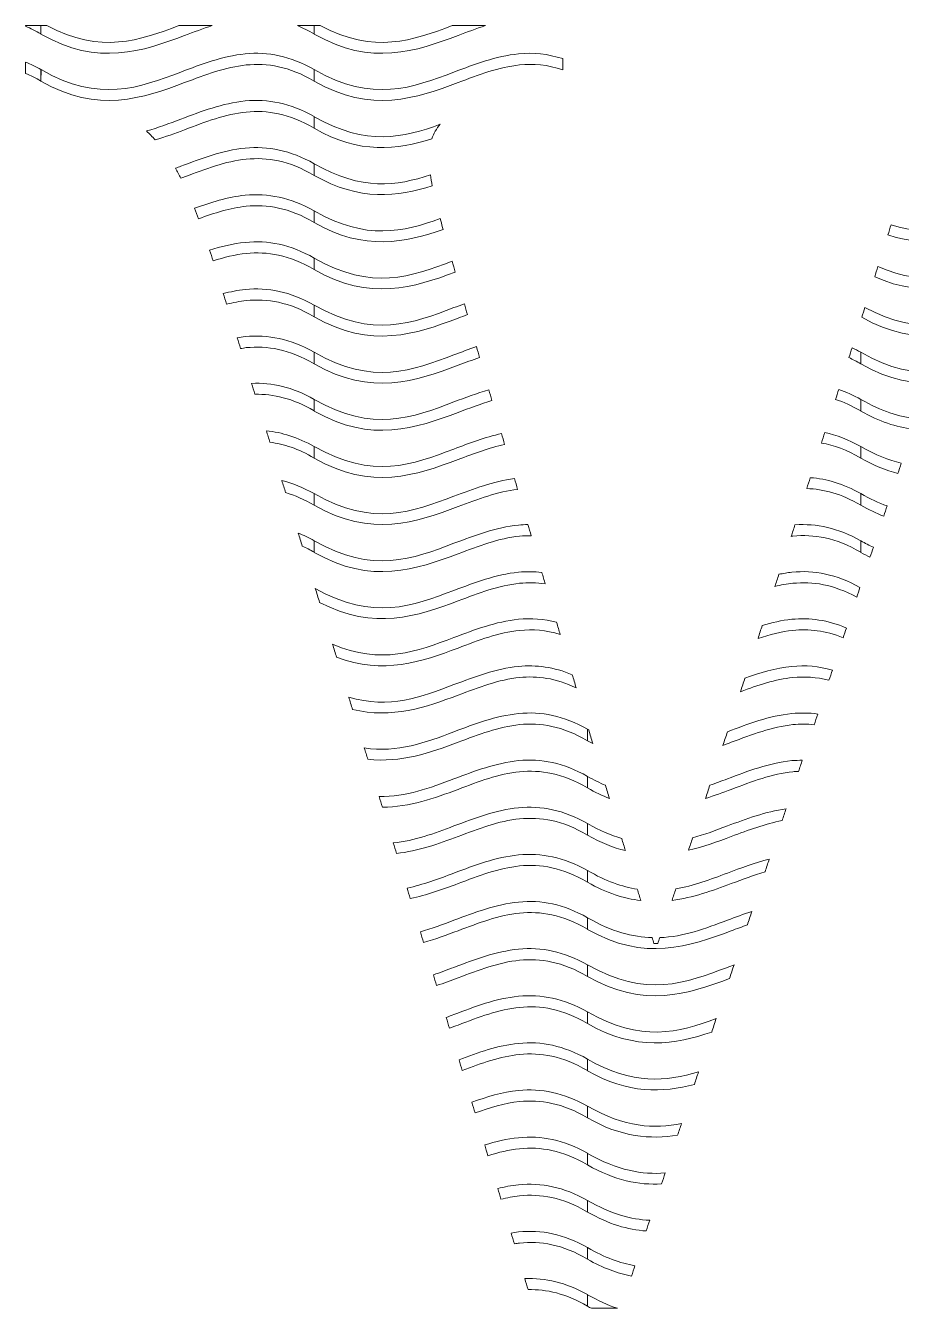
# Model space of a CAD drawing. Extents: x -34 to 186, y 96 to 243.
# Drawn here: x 1.77 to 16.56, y 190.2 to 211.85 of the extents above; entities that cross this region are included whole.
import ezdxf

# ---------------------------------------------------------------- set-up
doc = ezdxf.new("R2010")
doc.units = 0
doc.layers.add('LINING1', color=7, linetype='CONTINUOUS', lineweight=5, true_color=0xffffff)

msp = doc.modelspace()

# ---------------------------------------------------------------- linework, layer by layer
at = {"layer": 'LINING1', "color": 7, "true_color": 0xffffff}
for points, knots in [([(1.771, 211.835), (1.855, 211.799), (1.941, 211.757), (2.03, 211.705), (2.03, 211.705), (2.03, 211.846), (2.03, 211.846), (2.03, 211.846), (1.771, 211.846), (1.771, 211.846), (1.771, 211.846), (1.771, 211.835), (1.771, 211.835)], [0, 0, 0, 0, 1, 1, 1, 2, 2, 2, 3, 3, 3, 4, 4, 4, 4]), ([(2.03, 211.704), (2.991, 211.149), (3.756, 211.417), (4.456, 211.68), (4.613, 211.739), (4.766, 211.796), (4.92, 211.846), (4.92, 211.846), (4.358, 211.846), (4.358, 211.846), (3.694, 211.597), (3.05, 211.359), (2.131, 211.846), (2.131, 211.846), (2.03, 211.846), (2.03, 211.846), (2.03, 211.846), (2.03, 211.704), (2.03, 211.704)], [0, 0, 0, 0, 1, 1, 1, 2, 2, 2, 3, 3, 3, 4, 4, 4, 5, 5, 5, 6, 6, 6, 6]), ([(6.644, 211.705), (6.644, 211.705), (6.644, 211.846), (6.644, 211.846), (6.644, 211.846), (6.361, 211.846), (6.361, 211.846), (6.452, 211.808), (6.547, 211.762), (6.644, 211.705)], [0, 0, 0, 0, 1, 1, 1, 2, 2, 2, 3, 3, 3, 3]), ([(6.644, 211.704), (7.605, 211.149), (8.37, 211.417), (9.071, 211.68), (9.227, 211.739), (9.38, 211.796), (9.534, 211.846), (9.534, 211.846), (8.972, 211.846), (8.972, 211.846), (8.309, 211.597), (7.664, 211.359), (6.745, 211.846), (6.745, 211.846), (6.645, 211.846), (6.645, 211.846), (6.645, 211.846), (6.644, 211.704), (6.644, 211.704)], [0, 0, 0, 0, 1, 1, 1, 2, 2, 2, 3, 3, 3, 4, 4, 4, 5, 5, 5, 6, 6, 6, 6]), ([(2.03, 211.105), (1.942, 211.154), (1.856, 211.195), (1.771, 211.23), (1.771, 211.23), (1.771, 211.04), (1.771, 211.04), (1.855, 211.004), (1.941, 210.962), (2.03, 210.91), (2.03, 210.91), (2.03, 211.105), (2.03, 211.105)], [0, 0, 0, 0, 1, 1, 1, 2, 2, 2, 3, 3, 3, 4, 4, 4, 4]), ([(2.03, 210.909), (2.991, 210.355), (3.756, 210.622), (4.456, 210.885), (4.807, 211.017), (5.145, 211.148), (5.497, 211.182), (5.85, 211.217), (6.218, 211.16), (6.644, 210.91), (6.644, 210.91), (6.644, 211.105), (6.644, 211.105), (6.235, 211.332), (5.864, 211.408), (5.478, 211.37), (5.092, 211.331), (4.739, 211.194), (4.39, 211.062), (3.69, 210.801), (3.019, 210.535), (2.031, 211.104), (2.031, 211.104), (2.03, 210.909), (2.03, 210.909)], [0, 0, 0, 0, 1, 1, 1, 2, 2, 2, 3, 3, 3, 4, 4, 4, 5, 5, 5, 6, 6, 6, 7, 7, 7, 8, 8, 8, 8]), ([(6.644, 210.909), (7.605, 210.355), (8.37, 210.622), (9.071, 210.885), (9.421, 211.017), (9.759, 211.148), (10.111, 211.182), (10.343, 211.206), (10.582, 211.187), (10.84, 211.102), (10.84, 211.102), (10.84, 211.289), (10.84, 211.289), (10.587, 211.37), (10.343, 211.394), (10.092, 211.37), (9.706, 211.331), (9.353, 211.194), (9.003, 211.062), (8.305, 210.801), (7.633, 210.535), (6.645, 211.104), (6.645, 211.104), (6.644, 210.909), (6.644, 210.909)], [0, 0, 0, 0, 1, 1, 1, 2, 2, 2, 3, 3, 3, 4, 4, 4, 5, 5, 5, 6, 6, 6, 7, 7, 7, 8, 8, 8, 8]), ([(5.497, 210.388), (5.85, 210.422), (6.218, 210.364), (6.644, 210.115), (6.644, 210.115), (6.644, 210.311), (6.644, 210.311), (6.235, 210.538), (5.864, 210.612), (5.478, 210.575), (5.092, 210.536), (4.739, 210.399), (4.39, 210.268), (4.197, 210.196), (4.007, 210.124), (3.812, 210.069), (3.862, 210.022), (3.911, 209.972), (3.959, 209.918), (4.129, 209.969), (4.295, 210.03), (4.456, 210.09), (4.807, 210.222), (5.145, 210.353), (5.497, 210.388)], [0, 0, 0, 0, 1, 1, 1, 2, 2, 2, 3, 3, 3, 4, 4, 4, 5, 5, 5, 6, 6, 6, 7, 7, 7, 8, 8, 8, 8]), ([(6.644, 210.114), (7.407, 209.673), (8.047, 209.752), (8.629, 209.935), (8.659, 210.027), (8.706, 210.108), (8.772, 210.182), (8.152, 209.957), (7.524, 209.804), (6.645, 210.31), (6.645, 210.31), (6.644, 210.114), (6.644, 210.114)], [0, 0, 0, 0, 1, 1, 1, 2, 2, 2, 3, 3, 3, 4, 4, 4, 4]), ([(6.644, 209.32), (6.644, 209.32), (6.644, 209.516), (6.644, 209.516), (6.235, 209.743), (5.864, 209.818), (5.478, 209.779), (5.092, 209.742), (4.739, 209.604), (4.39, 209.473), (4.359, 209.461), (4.329, 209.45), (4.299, 209.439), (4.33, 209.385), (4.361, 209.329), (4.391, 209.271), (4.413, 209.279), (4.435, 209.287), (4.456, 209.295), (4.807, 209.427), (5.145, 209.558), (5.497, 209.593), (5.85, 209.627), (6.218, 209.569), (6.644, 209.32)], [0, 0, 0, 0, 1, 1, 1, 2, 2, 2, 3, 3, 3, 4, 4, 4, 5, 5, 5, 6, 6, 6, 7, 7, 7, 8, 8, 8, 8]), ([(6.644, 209.319), (7.411, 208.877), (8.053, 208.958), (8.637, 209.143), (8.624, 209.208), (8.614, 209.269), (8.606, 209.329), (8.038, 209.14), (7.445, 209.054), (6.645, 209.515), (6.645, 209.515), (6.644, 209.319), (6.644, 209.319)], [0, 0, 0, 0, 1, 1, 1, 2, 2, 2, 3, 3, 3, 4, 4, 4, 4]), ([(6.644, 208.525), (6.644, 208.525), (6.644, 208.72), (6.644, 208.72), (6.235, 208.948), (5.864, 209.022), (5.478, 208.984), (5.177, 208.955), (4.897, 208.864), (4.622, 208.764), (4.645, 208.707), (4.668, 208.648), (4.691, 208.587), (4.959, 208.685), (5.224, 208.771), (5.497, 208.798), (5.85, 208.833), (6.218, 208.774), (6.644, 208.525)], [0, 0, 0, 0, 1, 1, 1, 2, 2, 2, 3, 3, 3, 4, 4, 4, 5, 5, 5, 6, 6, 6, 6]), ([(19.32, 208.984), (18.934, 208.946), (18.581, 208.809), (18.231, 208.678), (17.659, 208.463), (17.106, 208.248), (16.383, 208.487), (16.365, 208.43), (16.347, 208.373), (16.329, 208.316), (17.081, 208.059), (17.713, 208.28), (18.298, 208.5), (18.649, 208.632), (18.987, 208.762), (19.339, 208.798), (19.468, 208.81), (19.598, 208.81), (19.733, 208.793), (19.71, 208.858), (19.688, 208.922), (19.664, 208.986), (19.55, 208.996), (19.436, 208.996), (19.32, 208.984)], [0, 0, 0, 0, 1, 1, 1, 2, 2, 2, 3, 3, 3, 4, 4, 4, 5, 5, 5, 6, 6, 6, 7, 7, 7, 8, 8, 8, 8]), ([(6.644, 208.524), (7.492, 208.035), (8.186, 208.186), (8.82, 208.408), (8.817, 208.419), (8.813, 208.43), (8.81, 208.441), (8.796, 208.492), (8.783, 208.542), (8.77, 208.591), (8.15, 208.367), (7.523, 208.214), (6.645, 208.72), (6.645, 208.72), (6.644, 208.524), (6.644, 208.524)], [0, 0, 0, 0, 1, 1, 1, 2, 2, 2, 3, 3, 3, 4, 4, 4, 5, 5, 5, 5]), ([(6.644, 207.73), (6.644, 207.73), (6.644, 207.925), (6.644, 207.925), (6.235, 208.153), (5.864, 208.228), (5.478, 208.189), (5.269, 208.169), (5.071, 208.118), (4.878, 208.057), (4.897, 207.998), (4.917, 207.938), (4.936, 207.877), (5.122, 207.936), (5.307, 207.984), (5.497, 208.002), (5.85, 208.038), (6.218, 207.979), (6.644, 207.73)], [0, 0, 0, 0, 1, 1, 1, 2, 2, 2, 3, 3, 3, 4, 4, 4, 5, 5, 5, 6, 6, 6, 6]), ([(19.32, 208.189), (18.934, 208.151), (18.581, 208.013), (18.231, 207.883), (17.603, 207.647), (16.995, 207.411), (16.16, 207.78), (16.142, 207.723), (16.124, 207.666), (16.106, 207.61), (16.959, 207.221), (17.656, 207.464), (18.298, 207.705), (18.649, 207.837), (18.987, 207.968), (19.339, 208.002), (19.563, 208.024), (19.793, 208.009), (20.039, 207.931), (20.014, 208), (19.99, 208.07), (19.966, 208.138), (19.749, 208.195), (19.537, 208.211), (19.32, 208.189)], [0, 0, 0, 0, 1, 1, 1, 2, 2, 2, 3, 3, 3, 4, 4, 4, 5, 5, 5, 6, 6, 6, 7, 7, 7, 8, 8, 8, 8]), ([(6.644, 207.729), (7.584, 207.187), (8.336, 207.431), (9.025, 207.688), (9.007, 207.749), (8.99, 207.81), (8.973, 207.871), (8.285, 207.613), (7.618, 207.364), (6.645, 207.925), (6.645, 207.925), (6.644, 207.729), (6.644, 207.729)], [0, 0, 0, 0, 1, 1, 1, 2, 2, 2, 3, 3, 3, 4, 4, 4, 4]), ([(6.644, 206.935), (6.644, 206.935), (6.644, 207.13), (6.644, 207.13), (6.235, 207.358), (5.864, 207.433), (5.478, 207.395), (5.351, 207.382), (5.228, 207.356), (5.108, 207.326), (5.127, 207.266), (5.145, 207.206), (5.164, 207.146), (5.274, 207.173), (5.385, 207.196), (5.497, 207.208), (5.85, 207.242), (6.218, 207.185), (6.644, 206.935)], [0, 0, 0, 0, 1, 1, 1, 2, 2, 2, 3, 3, 3, 4, 4, 4, 5, 5, 5, 6, 6, 6, 6]), ([(19.32, 207.395), (18.934, 207.356), (18.581, 207.219), (18.231, 207.088), (17.549, 206.832), (16.892, 206.575), (15.941, 207.093), (15.924, 207.037), (15.906, 206.981), (15.888, 206.926), (16.841, 206.383), (17.602, 206.649), (18.298, 206.91), (18.649, 207.042), (18.987, 207.173), (19.339, 207.208), (19.662, 207.24), (19.997, 207.192), (20.378, 206.993), (20.35, 207.071), (20.321, 207.149), (20.294, 207.227), (19.959, 207.377), (19.644, 207.426), (19.32, 207.395)], [0, 0, 0, 0, 1, 1, 1, 2, 2, 2, 3, 3, 3, 4, 4, 4, 5, 5, 5, 6, 6, 6, 7, 7, 7, 8, 8, 8, 8]), ([(6.644, 206.934), (7.605, 206.38), (8.37, 206.647), (9.071, 206.91), (9.124, 206.93), (9.177, 206.95), (9.23, 206.97), (9.212, 207.03), (9.195, 207.092), (9.178, 207.153), (9.119, 207.131), (9.061, 207.109), (9.003, 207.088), (8.305, 206.826), (7.633, 206.561), (6.645, 207.129), (6.645, 207.129), (6.644, 206.934), (6.644, 206.934)], [0, 0, 0, 0, 1, 1, 1, 2, 2, 2, 3, 3, 3, 4, 4, 4, 5, 5, 5, 6, 6, 6, 6]), ([(6.644, 206.14), (6.644, 206.14), (6.644, 206.335), (6.644, 206.335), (6.235, 206.562), (5.864, 206.637), (5.478, 206.6), (5.432, 206.595), (5.388, 206.585), (5.343, 206.578), (5.362, 206.518), (5.381, 206.457), (5.4, 206.397), (5.432, 206.401), (5.464, 206.409), (5.497, 206.413), (5.85, 206.447), (6.218, 206.389), (6.644, 206.14)], [0, 0, 0, 0, 1, 1, 1, 2, 2, 2, 3, 3, 3, 4, 4, 4, 5, 5, 5, 6, 6, 6, 6]), ([(20.486, 206.335), (20.078, 206.562), (19.706, 206.637), (19.32, 206.6), (18.934, 206.561), (18.581, 206.424), (18.231, 206.293), (17.533, 206.03), (16.861, 205.765), (15.873, 206.335), (15.873, 206.335), (15.872, 206.139), (15.872, 206.139), (16.833, 205.585), (17.598, 205.853), (18.298, 206.115), (18.649, 206.246), (18.987, 206.378), (19.339, 206.413), (19.692, 206.447), (20.06, 206.389), (20.486, 206.14), (20.486, 206.14), (20.486, 206.335), (20.486, 206.335)], [0, 0, 0, 0, 1, 1, 1, 2, 2, 2, 3, 3, 3, 4, 4, 4, 5, 5, 5, 6, 6, 6, 7, 7, 7, 8, 8, 8, 8]), ([(6.644, 206.139), (7.605, 205.585), (8.37, 205.853), (9.071, 206.115), (9.193, 206.161), (9.315, 206.205), (9.435, 206.247), (9.418, 206.308), (9.401, 206.369), (9.384, 206.43), (9.255, 206.386), (9.129, 206.34), (9.003, 206.293), (8.305, 206.03), (7.633, 205.765), (6.645, 206.335), (6.645, 206.335), (6.644, 206.139), (6.644, 206.139)], [0, 0, 0, 0, 1, 1, 1, 2, 2, 2, 3, 3, 3, 4, 4, 4, 5, 5, 5, 6, 6, 6, 6]), ([(15.872, 206.335), (15.822, 206.363), (15.773, 206.388), (15.724, 206.412), (15.706, 206.356), (15.689, 206.3), (15.671, 206.245), (15.736, 206.214), (15.803, 206.18), (15.872, 206.14), (15.872, 206.14), (15.872, 206.335), (15.872, 206.335)], [0, 0, 0, 0, 1, 1, 1, 2, 2, 2, 3, 3, 3, 4, 4, 4, 4]), ([(6.644, 205.541), (6.273, 205.747), (5.933, 205.827), (5.584, 205.811), (5.604, 205.75), (5.623, 205.688), (5.643, 205.626), (5.952, 205.633), (6.276, 205.561), (6.644, 205.345), (6.644, 205.345), (6.644, 205.541), (6.644, 205.541)], [0, 0, 0, 0, 1, 1, 1, 2, 2, 2, 3, 3, 3, 4, 4, 4, 4]), ([(6.644, 205.344), (7.605, 204.79), (8.37, 205.057), (9.071, 205.32), (9.264, 205.392), (9.453, 205.463), (9.643, 205.519), (9.625, 205.58), (9.609, 205.64), (9.591, 205.701), (9.391, 205.643), (9.197, 205.57), (9.003, 205.497), (8.305, 205.235), (7.633, 204.97), (6.645, 205.54), (6.645, 205.54), (6.644, 205.344), (6.644, 205.344)], [0, 0, 0, 0, 1, 1, 1, 2, 2, 2, 3, 3, 3, 4, 4, 4, 5, 5, 5, 6, 6, 6, 6]), ([(15.872, 205.541), (15.745, 205.612), (15.621, 205.666), (15.499, 205.708), (15.481, 205.652), (15.463, 205.596), (15.445, 205.54), (15.581, 205.495), (15.723, 205.432), (15.872, 205.345), (15.872, 205.345), (15.872, 205.541), (15.872, 205.541)], [0, 0, 0, 0, 1, 1, 1, 2, 2, 2, 3, 3, 3, 4, 4, 4, 4]), ([(15.873, 205.54), (15.873, 205.54), (15.872, 205.344), (15.872, 205.344), (16.182, 205.165), (16.472, 205.073), (16.745, 205.037), (16.765, 205.097), (16.784, 205.155), (16.804, 205.215), (16.522, 205.246), (16.217, 205.341), (15.873, 205.54)], [0, 0, 0, 0, 1, 1, 1, 2, 2, 2, 3, 3, 3, 4, 4, 4, 4]), ([(6.644, 204.745), (6.363, 204.902), (6.099, 204.985), (5.835, 205.009), (5.855, 204.946), (5.875, 204.882), (5.895, 204.818), (6.129, 204.788), (6.375, 204.708), (6.644, 204.55), (6.644, 204.55), (6.644, 204.745), (6.644, 204.745)], [0, 0, 0, 0, 1, 1, 1, 2, 2, 2, 3, 3, 3, 4, 4, 4, 4]), ([(6.644, 204.549), (7.605, 203.994), (8.37, 204.262), (9.071, 204.525), (9.336, 204.625), (9.594, 204.724), (9.857, 204.781), (9.84, 204.842), (9.822, 204.902), (9.805, 204.963), (9.527, 204.902), (9.264, 204.801), (9.003, 204.703), (8.305, 204.441), (7.633, 204.176), (6.645, 204.745), (6.645, 204.745), (6.644, 204.549), (6.644, 204.549)], [0, 0, 0, 0, 1, 1, 1, 2, 2, 2, 3, 3, 3, 4, 4, 4, 5, 5, 5, 6, 6, 6, 6]), ([(15.872, 204.745), (15.662, 204.863), (15.462, 204.938), (15.264, 204.98), (15.245, 204.921), (15.226, 204.863), (15.207, 204.804), (15.416, 204.767), (15.635, 204.689), (15.872, 204.55), (15.872, 204.55), (15.872, 204.745), (15.872, 204.745)], [0, 0, 0, 0, 1, 1, 1, 2, 2, 2, 3, 3, 3, 4, 4, 4, 4]), ([(15.872, 204.549), (16.09, 204.423), (16.298, 204.342), (16.497, 204.291), (16.516, 204.348), (16.535, 204.405), (16.554, 204.463), (16.343, 204.514), (16.118, 204.603), (15.873, 204.745), (15.873, 204.745), (15.872, 204.549), (15.872, 204.549)], [0, 0, 0, 0, 1, 1, 1, 2, 2, 2, 3, 3, 3, 4, 4, 4, 4]), ([(6.644, 203.95), (6.456, 204.055), (6.275, 204.126), (6.097, 204.17), (6.118, 204.103), (6.14, 204.035), (6.161, 203.967), (6.314, 203.922), (6.475, 203.854), (6.644, 203.755), (6.644, 203.755), (6.644, 203.95), (6.644, 203.95)], [0, 0, 0, 0, 1, 1, 1, 2, 2, 2, 3, 3, 3, 4, 4, 4, 4]), ([(6.644, 203.754), (7.605, 203.2), (8.37, 203.467), (9.071, 203.731), (9.41, 203.857), (9.738, 203.983), (10.078, 204.022), (10.061, 204.083), (10.043, 204.143), (10.025, 204.204), (9.665, 204.157), (9.333, 204.031), (9.003, 203.908), (8.305, 203.646), (7.633, 203.38), (6.645, 203.95), (6.645, 203.95), (6.644, 203.754), (6.644, 203.754)], [0, 0, 0, 0, 1, 1, 1, 2, 2, 2, 3, 3, 3, 4, 4, 4, 5, 5, 5, 6, 6, 6, 6]), ([(15.872, 203.95), (15.574, 204.116), (15.297, 204.2), (15.019, 204.219), (14.999, 204.158), (14.979, 204.096), (14.959, 204.035), (15.242, 204.027), (15.539, 203.95), (15.872, 203.755), (15.872, 203.755), (15.872, 203.95), (15.872, 203.95)], [0, 0, 0, 0, 1, 1, 1, 2, 2, 2, 3, 3, 3, 4, 4, 4, 4]), ([(15.872, 203.754), (16.004, 203.678), (16.133, 203.618), (16.258, 203.571), (16.277, 203.628), (16.296, 203.686), (16.315, 203.742), (16.174, 203.794), (16.028, 203.861), (15.873, 203.95), (15.873, 203.95), (15.872, 203.754), (15.872, 203.754)], [0, 0, 0, 0, 1, 1, 1, 2, 2, 2, 3, 3, 3, 4, 4, 4, 4]), ([(6.644, 202.959), (7.605, 202.405), (8.37, 202.673), (9.071, 202.935), (9.421, 203.066), (9.759, 203.198), (10.111, 203.233), (10.175, 203.239), (10.241, 203.241), (10.306, 203.24), (10.288, 203.303), (10.27, 203.366), (10.251, 203.428), (10.198, 203.427), (10.146, 203.425), (10.092, 203.42), (9.706, 203.381), (9.353, 203.244), (9.003, 203.113), (8.305, 202.85), (7.633, 202.585), (6.645, 203.155), (6.645, 203.155), (6.644, 202.959), (6.644, 202.959)], [0, 0, 0, 0, 1, 1, 1, 2, 2, 2, 3, 3, 3, 4, 4, 4, 5, 5, 5, 6, 6, 6, 7, 7, 7, 8, 8, 8, 8]), ([(15.872, 202.96), (15.872, 202.96), (15.872, 203.155), (15.872, 203.155), (15.483, 203.372), (15.127, 203.449), (14.76, 203.423), (14.739, 203.358), (14.718, 203.293), (14.697, 203.228), (14.706, 203.229), (14.716, 203.232), (14.725, 203.233), (15.078, 203.267), (15.446, 203.21), (15.872, 202.96)], [0, 0, 0, 0, 1, 1, 1, 2, 2, 2, 3, 3, 3, 4, 4, 4, 5, 5, 5, 5]), ([(6.644, 203.155), (6.552, 203.207), (6.462, 203.249), (6.373, 203.285), (6.396, 203.212), (6.418, 203.139), (6.441, 203.065), (6.508, 203.035), (6.574, 203), (6.644, 202.96), (6.644, 202.96), (6.644, 203.155), (6.644, 203.155)], [0, 0, 0, 0, 1, 1, 1, 2, 2, 2, 3, 3, 3, 4, 4, 4, 4]), ([(15.872, 202.959), (15.924, 202.929), (15.976, 202.903), (16.026, 202.877), (16.046, 202.933), (16.064, 202.988), (16.083, 203.045), (16.014, 203.078), (15.944, 203.113), (15.873, 203.155), (15.873, 203.155), (15.872, 202.959), (15.872, 202.959)], [0, 0, 0, 0, 1, 1, 1, 2, 2, 2, 3, 3, 3, 4, 4, 4, 4]), ([(9.071, 202.14), (9.421, 202.272), (9.759, 202.403), (10.111, 202.437), (10.252, 202.452), (10.395, 202.45), (10.543, 202.428), (10.524, 202.492), (10.505, 202.557), (10.486, 202.621), (10.355, 202.636), (10.225, 202.638), (10.092, 202.625), (9.706, 202.586), (9.353, 202.449), (9.003, 202.317), (8.309, 202.057), (7.641, 201.794), (6.662, 202.35), (6.686, 202.273), (6.71, 202.195), (6.734, 202.116), (7.653, 201.629), (8.392, 201.885), (9.071, 202.14)], [0, 0, 0, 0, 1, 1, 1, 2, 2, 2, 3, 3, 3, 4, 4, 4, 5, 5, 5, 6, 6, 6, 7, 7, 7, 8, 8, 8, 8]), ([(15.802, 202.203), (15.82, 202.258), (15.839, 202.313), (15.857, 202.368), (15.455, 202.589), (15.087, 202.662), (14.706, 202.625), (14.633, 202.617), (14.561, 202.604), (14.489, 202.589), (14.466, 202.521), (14.444, 202.452), (14.422, 202.384), (14.522, 202.408), (14.623, 202.428), (14.725, 202.437), (15.058, 202.471), (15.406, 202.419), (15.802, 202.203)], [0, 0, 0, 0, 1, 1, 1, 2, 2, 2, 3, 3, 3, 4, 4, 4, 5, 5, 5, 6, 6, 6, 6]), ([(9.071, 201.345), (9.421, 201.477), (9.759, 201.608), (10.111, 201.643), (10.33, 201.664), (10.555, 201.65), (10.796, 201.576), (10.776, 201.644), (10.756, 201.711), (10.736, 201.779), (10.52, 201.835), (10.308, 201.851), (10.092, 201.83), (9.706, 201.791), (9.353, 201.654), (9.003, 201.523), (8.38, 201.289), (7.777, 201.054), (6.952, 201.411), (6.975, 201.337), (6.998, 201.263), (7.02, 201.189), (7.809, 200.887), (8.464, 201.117), (9.071, 201.345)], [0, 0, 0, 0, 1, 1, 1, 2, 2, 2, 3, 3, 3, 4, 4, 4, 5, 5, 5, 6, 6, 6, 7, 7, 7, 8, 8, 8, 8]), ([(15.573, 201.518), (15.592, 201.573), (15.61, 201.628), (15.629, 201.683), (15.313, 201.817), (15.014, 201.86), (14.706, 201.83), (14.534, 201.812), (14.369, 201.774), (14.208, 201.727), (14.183, 201.653), (14.16, 201.58), (14.136, 201.507), (14.331, 201.57), (14.526, 201.623), (14.725, 201.643), (14.993, 201.669), (15.269, 201.642), (15.573, 201.518)], [0, 0, 0, 0, 1, 1, 1, 2, 2, 2, 3, 3, 3, 4, 4, 4, 5, 5, 5, 6, 6, 6, 6]), ([(9.071, 200.55), (9.421, 200.682), (9.759, 200.813), (10.111, 200.848), (10.41, 200.877), (10.719, 200.839), (11.065, 200.675), (11.043, 200.748), (11.022, 200.821), (11, 200.895), (10.69, 201.023), (10.395, 201.065), (10.092, 201.035), (9.706, 200.996), (9.353, 200.859), (9.003, 200.728), (8.451, 200.52), (7.915, 200.313), (7.227, 200.516), (7.248, 200.447), (7.269, 200.378), (7.29, 200.31), (7.96, 200.146), (8.535, 200.349), (9.071, 200.55)], [0, 0, 0, 0, 1, 1, 1, 2, 2, 2, 3, 3, 3, 4, 4, 4, 5, 5, 5, 6, 6, 6, 7, 7, 7, 8, 8, 8, 8]), ([(15.334, 200.801), (15.353, 200.859), (15.372, 200.916), (15.391, 200.973), (15.161, 201.039), (14.936, 201.057), (14.706, 201.035), (14.429, 201.007), (14.17, 200.928), (13.916, 200.838), (13.891, 200.762), (13.866, 200.684), (13.841, 200.609), (14.136, 200.718), (14.426, 200.818), (14.725, 200.848), (14.921, 200.867), (15.121, 200.856), (15.334, 200.801)], [0, 0, 0, 0, 1, 1, 1, 2, 2, 2, 3, 3, 3, 4, 4, 4, 5, 5, 5, 6, 6, 6, 6]), ([(9.071, 199.755), (9.421, 199.886), (9.759, 200.017), (10.111, 200.053), (10.464, 200.088), (10.832, 200.029), (11.258, 199.78), (11.258, 199.78), (11.258, 199.975), (11.258, 199.975), (10.85, 200.203), (10.478, 200.278), (10.092, 200.24), (9.706, 200.201), (9.353, 200.064), (9.003, 199.933), (8.523, 199.752), (8.056, 199.571), (7.489, 199.66), (7.509, 199.596), (7.528, 199.533), (7.548, 199.469), (8.11, 199.405), (8.604, 199.581), (9.071, 199.755)], [0, 0, 0, 0, 1, 1, 1, 2, 2, 2, 3, 3, 3, 4, 4, 4, 5, 5, 5, 6, 6, 6, 7, 7, 7, 8, 8, 8, 8]), ([(13.684, 199.755), (14.035, 199.886), (14.373, 200.017), (14.725, 200.053), (14.842, 200.064), (14.961, 200.064), (15.083, 200.052), (15.103, 200.111), (15.123, 200.172), (15.143, 200.232), (14.998, 200.252), (14.853, 200.254), (14.706, 200.24), (14.321, 200.201), (13.969, 200.064), (13.62, 199.933), (13.595, 199.856), (13.569, 199.78), (13.544, 199.703), (13.591, 199.72), (13.638, 199.738), (13.684, 199.755)], [0, 0, 0, 0, 1, 1, 1, 2, 2, 2, 3, 3, 3, 4, 4, 4, 5, 5, 5, 6, 6, 6, 7, 7, 7, 7]), ([(11.258, 199.779), (11.288, 199.762), (11.318, 199.748), (11.347, 199.732), (11.324, 199.809), (11.301, 199.887), (11.278, 199.964), (11.271, 199.968), (11.265, 199.971), (11.259, 199.975), (11.259, 199.975), (11.258, 199.779), (11.258, 199.779)], [0, 0, 0, 0, 1, 1, 1, 2, 2, 2, 3, 3, 3, 4, 4, 4, 4]), ([(9.071, 198.96), (9.421, 199.092), (9.759, 199.223), (10.111, 199.257), (10.464, 199.293), (10.832, 199.234), (11.258, 198.985), (11.258, 198.985), (11.258, 199.18), (11.258, 199.18), (10.85, 199.408), (10.478, 199.483), (10.092, 199.445), (9.706, 199.406), (9.353, 199.269), (9.003, 199.138), (8.596, 198.985), (8.197, 198.832), (7.74, 198.843), (7.758, 198.782), (7.777, 198.721), (7.795, 198.659), (8.257, 198.661), (8.674, 198.812), (9.071, 198.96)], [0, 0, 0, 0, 1, 1, 1, 2, 2, 2, 3, 3, 3, 4, 4, 4, 5, 5, 5, 6, 6, 6, 7, 7, 7, 8, 8, 8, 8]), ([(13.25, 198.807), (13.398, 198.854), (13.543, 198.907), (13.684, 198.96), (14.035, 199.092), (14.373, 199.223), (14.725, 199.257), (14.757, 199.261), (14.788, 199.262), (14.82, 199.264), (14.841, 199.327), (14.862, 199.39), (14.883, 199.453), (14.825, 199.452), (14.766, 199.45), (14.706, 199.445), (14.32, 199.406), (13.967, 199.269), (13.618, 199.138), (13.519, 199.101), (13.421, 199.064), (13.323, 199.029), (13.298, 198.955), (13.274, 198.881), (13.25, 198.807)], [0, 0, 0, 0, 1, 1, 1, 2, 2, 2, 3, 3, 3, 4, 4, 4, 5, 5, 5, 6, 6, 6, 7, 7, 7, 8, 8, 8, 8]), ([(11.258, 198.984), (11.385, 198.911), (11.508, 198.853), (11.628, 198.807), (11.606, 198.88), (11.582, 198.954), (11.56, 199.029), (11.462, 199.071), (11.363, 199.12), (11.259, 199.18), (11.259, 199.18), (11.258, 198.984), (11.258, 198.984)], [0, 0, 0, 0, 1, 1, 1, 2, 2, 2, 3, 3, 3, 4, 4, 4, 4]), ([(10.111, 198.463), (10.464, 198.497), (10.832, 198.44), (11.258, 198.19), (11.258, 198.19), (11.258, 198.385), (11.258, 198.385), (10.85, 198.613), (10.478, 198.688), (10.092, 198.65), (9.706, 198.611), (9.353, 198.474), (9.003, 198.343), (8.668, 198.217), (8.339, 198.092), (7.979, 198.057), (7.997, 197.998), (8.015, 197.938), (8.033, 197.879), (8.402, 197.92), (8.743, 198.042), (9.071, 198.165), (9.421, 198.297), (9.759, 198.428), (10.111, 198.463)], [0, 0, 0, 0, 1, 1, 1, 2, 2, 2, 3, 3, 3, 4, 4, 4, 5, 5, 5, 6, 6, 6, 7, 7, 7, 8, 8, 8, 8]), ([(12.962, 197.933), (13.213, 197.991), (13.453, 198.078), (13.684, 198.165), (13.974, 198.273), (14.255, 198.379), (14.542, 198.433), (14.565, 198.5), (14.587, 198.567), (14.61, 198.634), (14.261, 198.584), (13.937, 198.463), (13.618, 198.343), (13.422, 198.269), (13.229, 198.197), (13.031, 198.141), (13.008, 198.072), (12.985, 198.003), (12.962, 197.933)], [0, 0, 0, 0, 1, 1, 1, 2, 2, 2, 3, 3, 3, 4, 4, 4, 5, 5, 5, 6, 6, 6, 6]), ([(11.258, 198.189), (11.482, 198.06), (11.694, 197.977), (11.898, 197.927), (11.877, 197.995), (11.856, 198.064), (11.835, 198.132), (11.654, 198.186), (11.464, 198.267), (11.259, 198.384), (11.259, 198.384), (11.258, 198.189), (11.258, 198.189)], [0, 0, 0, 0, 1, 1, 1, 2, 2, 2, 3, 3, 3, 4, 4, 4, 4]), ([(10.111, 197.668), (10.464, 197.703), (10.832, 197.644), (11.258, 197.395), (11.258, 197.395), (11.258, 197.59), (11.258, 197.59), (10.85, 197.818), (10.478, 197.892), (10.092, 197.855), (9.706, 197.816), (9.353, 197.679), (9.003, 197.548), (8.741, 197.449), (8.483, 197.351), (8.21, 197.296), (8.228, 197.237), (8.246, 197.178), (8.264, 197.119), (8.546, 197.177), (8.813, 197.273), (9.071, 197.37), (9.421, 197.502), (9.759, 197.633), (10.111, 197.668)], [0, 0, 0, 0, 1, 1, 1, 2, 2, 2, 3, 3, 3, 4, 4, 4, 5, 5, 5, 6, 6, 6, 7, 7, 7, 8, 8, 8, 8]), ([(11.258, 197.394), (11.578, 197.21), (11.875, 197.117), (12.157, 197.085), (12.137, 197.148), (12.118, 197.212), (12.098, 197.276), (11.842, 197.317), (11.566, 197.413), (11.259, 197.59), (11.259, 197.59), (11.258, 197.394), (11.258, 197.394)], [0, 0, 0, 0, 1, 1, 1, 2, 2, 2, 3, 3, 3, 4, 4, 4, 4]), ([(12.684, 197.088), (13.038, 197.132), (13.368, 197.252), (13.684, 197.37), (13.877, 197.442), (14.065, 197.512), (14.254, 197.569), (14.278, 197.64), (14.301, 197.712), (14.325, 197.783), (14.082, 197.722), (13.849, 197.634), (13.618, 197.548), (13.331, 197.44), (13.049, 197.333), (12.748, 197.283), (12.727, 197.218), (12.705, 197.153), (12.684, 197.088)], [0, 0, 0, 0, 1, 1, 1, 2, 2, 2, 3, 3, 3, 4, 4, 4, 5, 5, 5, 6, 6, 6, 6]), ([(10.111, 196.873), (10.464, 196.907), (10.832, 196.849), (11.258, 196.6), (11.258, 196.6), (11.258, 196.796), (11.258, 196.796), (10.85, 197.023), (10.478, 197.098), (10.092, 197.059), (9.706, 197.021), (9.353, 196.884), (9.003, 196.753), (8.814, 196.682), (8.627, 196.611), (8.435, 196.556), (8.453, 196.497), (8.471, 196.438), (8.489, 196.379), (8.689, 196.434), (8.882, 196.505), (9.071, 196.575), (9.421, 196.707), (9.759, 196.838), (10.111, 196.873)], [0, 0, 0, 0, 1, 1, 1, 2, 2, 2, 3, 3, 3, 4, 4, 4, 5, 5, 5, 6, 6, 6, 7, 7, 7, 8, 8, 8, 8]), ([(11.258, 196.599), (12.219, 196.044), (12.984, 196.313), (13.684, 196.575), (13.776, 196.609), (13.866, 196.643), (13.956, 196.676), (13.981, 196.751), (14.006, 196.826), (14.031, 196.902), (13.892, 196.855), (13.754, 196.804), (13.618, 196.753), (13.247, 196.614), (12.883, 196.475), (12.477, 196.459), (12.466, 196.426), (12.455, 196.393), (12.444, 196.36), (12.444, 196.36), (12.379, 196.36), (12.379, 196.36), (12.369, 196.393), (12.359, 196.426), (12.349, 196.459), (12.023, 196.468), (11.668, 196.559), (11.259, 196.795), (11.259, 196.795), (11.258, 196.599), (11.258, 196.599)], [0, 0, 0, 0, 1, 1, 1, 2, 2, 2, 3, 3, 3, 4, 4, 4, 5, 5, 5, 6, 6, 6, 7, 7, 7, 8, 8, 8, 9, 9, 9, 10, 10, 10, 10]), ([(10.111, 196.078), (10.464, 196.113), (10.832, 196.054), (11.258, 195.805), (11.258, 195.805), (11.258, 196), (11.258, 196), (10.85, 196.228), (10.478, 196.303), (10.092, 196.265), (9.706, 196.226), (9.353, 196.089), (9.003, 195.958), (8.887, 195.914), (8.771, 195.871), (8.655, 195.831), (8.673, 195.771), (8.691, 195.711), (8.709, 195.651), (8.832, 195.692), (8.952, 195.736), (9.071, 195.78), (9.421, 195.912), (9.759, 196.042), (10.111, 196.078)], [0, 0, 0, 0, 1, 1, 1, 2, 2, 2, 3, 3, 3, 4, 4, 4, 5, 5, 5, 6, 6, 6, 7, 7, 7, 8, 8, 8, 8]), ([(11.258, 195.804), (12.205, 195.258), (12.961, 195.51), (13.654, 195.769), (13.679, 195.845), (13.705, 195.923), (13.731, 196), (13.693, 195.986), (13.655, 195.972), (13.618, 195.958), (12.918, 195.695), (12.247, 195.431), (11.259, 196), (11.259, 196), (11.258, 195.804), (11.258, 195.804)], [0, 0, 0, 0, 1, 1, 1, 2, 2, 2, 3, 3, 3, 4, 4, 4, 5, 5, 5, 5]), ([(10.111, 195.282), (10.464, 195.318), (10.832, 195.26), (11.258, 195.01), (11.258, 195.01), (11.258, 195.205), (11.258, 195.205), (10.85, 195.433), (10.478, 195.508), (10.092, 195.47), (9.706, 195.431), (9.353, 195.294), (9.003, 195.163), (8.959, 195.146), (8.916, 195.129), (8.872, 195.113), (8.89, 195.053), (8.908, 194.992), (8.927, 194.932), (8.975, 194.95), (9.023, 194.967), (9.071, 194.985), (9.421, 195.116), (9.759, 195.248), (10.111, 195.282)], [0, 0, 0, 0, 1, 1, 1, 2, 2, 2, 3, 3, 3, 4, 4, 4, 5, 5, 5, 6, 6, 6, 7, 7, 7, 8, 8, 8, 8]), ([(11.258, 195.009), (12.07, 194.54), (12.743, 194.66), (13.354, 194.866), (13.379, 194.942), (13.404, 195.017), (13.43, 195.093), (12.795, 194.86), (12.158, 194.686), (11.259, 195.205), (11.259, 195.205), (11.258, 195.009), (11.258, 195.009)], [0, 0, 0, 0, 1, 1, 1, 2, 2, 2, 3, 3, 3, 4, 4, 4, 4]), ([(11.258, 194.215), (11.258, 194.215), (11.258, 194.41), (11.258, 194.41), (10.85, 194.638), (10.478, 194.713), (10.092, 194.675), (9.737, 194.64), (9.41, 194.52), (9.088, 194.399), (9.106, 194.338), (9.124, 194.277), (9.142, 194.217), (9.468, 194.339), (9.783, 194.455), (10.111, 194.488), (10.464, 194.522), (10.832, 194.465), (11.258, 194.215)], [0, 0, 0, 0, 1, 1, 1, 2, 2, 2, 3, 3, 3, 4, 4, 4, 5, 5, 5, 6, 6, 6, 6]), ([(11.258, 194.214), (11.943, 193.819), (12.528, 193.842), (13.061, 193.983), (13.085, 194.054), (13.108, 194.125), (13.132, 194.196), (12.59, 194.028), (12.018, 193.972), (11.259, 194.409), (11.259, 194.409), (11.258, 194.214), (11.258, 194.214)], [0, 0, 0, 0, 1, 1, 1, 2, 2, 2, 3, 3, 3, 4, 4, 4, 4]), ([(11.258, 193.42), (11.258, 193.42), (11.258, 193.615), (11.258, 193.615), (10.85, 193.843), (10.478, 193.917), (10.092, 193.88), (9.816, 193.852), (9.557, 193.773), (9.304, 193.683), (9.322, 193.623), (9.34, 193.562), (9.358, 193.501), (9.608, 193.591), (9.856, 193.667), (10.111, 193.693), (10.464, 193.727), (10.832, 193.669), (11.258, 193.42)], [0, 0, 0, 0, 1, 1, 1, 2, 2, 2, 3, 3, 3, 4, 4, 4, 5, 5, 5, 6, 6, 6, 6]), ([(11.258, 193.419), (11.824, 193.092), (12.322, 193.052), (12.779, 193.127), (12.801, 193.193), (12.822, 193.259), (12.845, 193.325), (12.385, 193.228), (11.885, 193.254), (11.259, 193.615), (11.259, 193.615), (11.258, 193.419), (11.258, 193.419)], [0, 0, 0, 0, 1, 1, 1, 2, 2, 2, 3, 3, 3, 4, 4, 4, 4]), ([(11.258, 192.625), (11.258, 192.625), (11.258, 192.821), (11.258, 192.821), (10.85, 193.048), (10.478, 193.122), (10.092, 193.084), (9.894, 193.065), (9.705, 193.019), (9.521, 192.961), (9.539, 192.901), (9.557, 192.841), (9.575, 192.78), (9.753, 192.836), (9.93, 192.88), (10.111, 192.898), (10.464, 192.933), (10.832, 192.874), (11.258, 192.625)], [0, 0, 0, 0, 1, 1, 1, 2, 2, 2, 3, 3, 3, 4, 4, 4, 5, 5, 5, 6, 6, 6, 6]), ([(11.258, 192.624), (11.715, 192.361), (12.126, 192.284), (12.508, 192.303), (12.528, 192.365), (12.549, 192.427), (12.569, 192.489), (12.184, 192.457), (11.763, 192.529), (11.259, 192.82), (11.259, 192.82), (11.258, 192.624), (11.258, 192.624)], [0, 0, 0, 0, 1, 1, 1, 2, 2, 2, 3, 3, 3, 4, 4, 4, 4]), ([(11.258, 191.83), (11.258, 191.83), (11.258, 192.025), (11.258, 192.025), (10.85, 192.253), (10.478, 192.328), (10.092, 192.29), (9.972, 192.278), (9.856, 192.254), (9.742, 192.226), (9.76, 192.166), (9.778, 192.105), (9.796, 192.045), (9.9, 192.071), (10.005, 192.092), (10.111, 192.103), (10.464, 192.138), (10.832, 192.08), (11.258, 191.83)], [0, 0, 0, 0, 1, 1, 1, 2, 2, 2, 3, 3, 3, 4, 4, 4, 5, 5, 5, 6, 6, 6, 6]), ([(11.258, 191.829), (11.613, 191.624), (11.941, 191.532), (12.248, 191.51), (12.268, 191.57), (12.287, 191.63), (12.307, 191.69), (11.993, 191.705), (11.651, 191.798), (11.259, 192.025), (11.259, 192.025), (11.258, 191.829), (11.258, 191.829)], [0, 0, 0, 0, 1, 1, 1, 2, 2, 2, 3, 3, 3, 4, 4, 4, 4]), ([(11.258, 191.23), (10.85, 191.458), (10.478, 191.532), (10.092, 191.495), (10.05, 191.49), (10.009, 191.481), (9.968, 191.475), (9.986, 191.414), (10.004, 191.353), (10.022, 191.293), (10.052, 191.297), (10.082, 191.304), (10.111, 191.307), (10.464, 191.343), (10.832, 191.284), (11.258, 191.035), (11.258, 191.035), (11.258, 191.23), (11.258, 191.23)], [0, 0, 0, 0, 1, 1, 1, 2, 2, 2, 3, 3, 3, 4, 4, 4, 5, 5, 5, 6, 6, 6, 6]), ([(12.057, 190.924), (11.812, 190.968), (11.55, 191.062), (11.259, 191.23), (11.259, 191.23), (11.258, 191.034), (11.258, 191.034), (11.519, 190.883), (11.765, 190.795), (12, 190.749), (12.019, 190.808), (12.038, 190.866), (12.057, 190.924)], [0, 0, 0, 0, 1, 1, 1, 2, 2, 2, 3, 3, 3, 4, 4, 4, 4]), ([(11.258, 190.436), (10.887, 190.642), (10.547, 190.721), (10.199, 190.706), (10.217, 190.644), (10.236, 190.583), (10.254, 190.521), (10.564, 190.528), (10.889, 190.456), (11.258, 190.24), (11.258, 190.24), (11.258, 190.436), (11.258, 190.436)], [0, 0, 0, 0, 1, 1, 1, 2, 2, 2, 3, 3, 3, 4, 4, 4, 4]), ([(11.259, 190.435), (11.259, 190.435), (11.258, 190.239), (11.258, 190.239), (11.28, 190.227), (11.301, 190.216), (11.323, 190.205), (11.323, 190.205), (11.762, 190.205), (11.762, 190.205), (11.603, 190.258), (11.436, 190.333), (11.259, 190.435)], [0, 0, 0, 0, 1, 1, 1, 2, 2, 2, 3, 3, 3, 4, 4, 4, 4])]:
    msp.add_open_spline(points, degree=3, knots=knots, dxfattribs=at)

doc.saveas('drawing.dxf')
